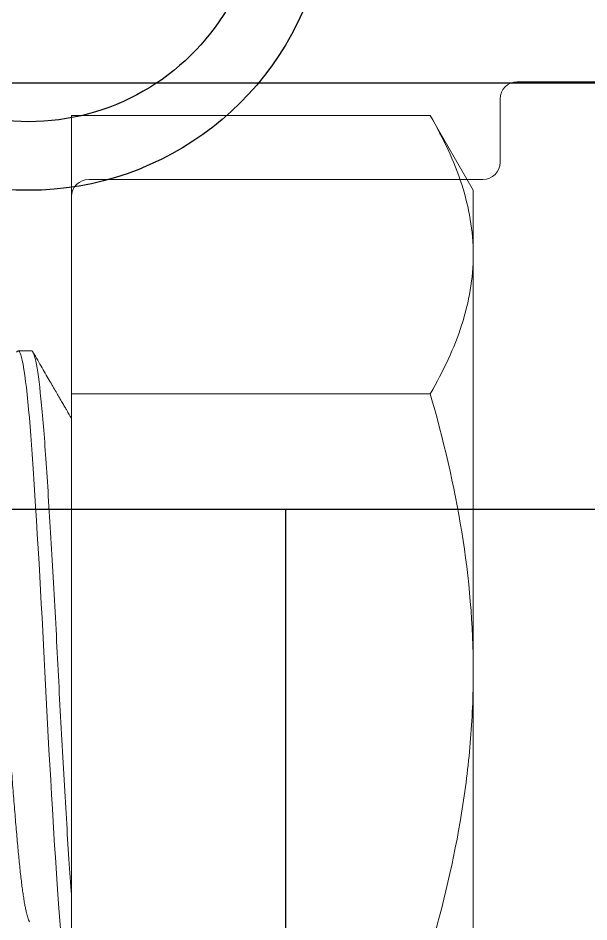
# Model space of a CAD drawing. Extents: x -82 to 113, y -82 to 93.
# Drawn here: x -0.102 to 0.231, y 70.186 to 70.714 of the extents above; entities that cross this region are included whole.
import ezdxf

# ---------------------------------------------------------------- set-up
doc = ezdxf.new("R2010")
doc.units = 0
doc.header["$MEASUREMENT"] = 0
doc.linetypes.add('SLD-Solid', pattern=[0])
doc.layers.get('0').update_dxf_attribs({"linetype": 'CONTINUOUS'})
for name, color, linetype in [('Ballons', 7, 'CONTINUOUS'), ('INERTIA', 7, 'CONTINUOUS'), ('VENT', 5, 'CONTINUOUS')]:
    doc.layers.add(name, color=color, linetype=linetype)

# ---------------------------------------------------------------- blocks, each defined once
blk = doc.blocks.new('Hex Head Cap Screw .375-16 2 in')
at = {"color": 7, "linetype": 'SLD-Solid', "lineweight": 15}
for p, q in [((-0.234375, 0), (-0.234375, 0.2435696448143716)), ((0, -0.1623797632095858), (0, 0.1623797632095858)), ((-0.234375, -0.2435696448143716), (-0.234375, 0)), ((-0.2092547632096284, -0.1623797632095929), (0, -0.1623797632095858)), ((0, -0.3247595264191645), (0, -0.1623797632095858)), ((0.0234375, -0.1875), (0.03125, -0.1875)), ((-0.234375, -0.28125), (-0.234375, -0.2435696448143716)), ((-0.234375, -0.28125), (-0.2092547632096284, -0.3247595264191645)), ((-0.2092547632096284, -0.3247595264191645), (0, -0.3247595264191645))]:
    blk.add_line(p, q, dxfattribs=at)
at = {"color": 7, "linetype": 'SLD-Solid', "lineweight": 15, "flags": 128}
blk.add_lwpolyline([(0.03211138898427635, -0.1867277085905314), (0.03206327611860615, -0.1868254446758471), (0.03165195901749485, -0.1873325496392013), (0.03125, -0.1875), (0.03086824571266789, -0.1873488362267324), (0.03047799851390209, -0.1868912293551119), (0.03008007775304122, -0.1861220498344167), (0.02967536322341857, -0.1850376307713049), (0.02926478945448707, -0.1836358436405732), (0.02884933910115706, -0.1819161567168024), (0.02835483467686117, -0.1794828656538812), (0.02785671150979852, -0.1766143712546153), (0.02735674457130699, -0.1733186165012413), (0.02685673085682083, -0.1696066608172799), (0.02641171559810118, -0.1659521029267808), (0.02596936246879977, -0.161988825755202), (0.02553091237348326, -0.1577304026774868), (0.02509756955930698, -0.1531919231864123), (0.02467049090432738, -0.1483898253225107), (0.02425077611860615, -0.143341713036591), (0.02383945901749485, -0.138066162494944), (0.0234375, -0.1325825214724716), (0.02305574571266789, -0.1271528717705479), (0.02266549851390209, -0.1214768884063631), (0.02226757775304122, -0.115563965776488), (0.02186286322341857, -0.1094249539137309), (0.02145228945448707, -0.1030721095795855), (0.02103683910115706, -0.09651902755354058), (0.02054233467686117, -0.08855894975276613), (0.02004421150979852, -0.08036772937519743), (0.01954424457130699, -0.07197361061450636), (0.01904423085682083, -0.06340643816553637), (0.01859921559810118, -0.05563625704868969), (0.01815686246879977, -0.04777562676017766), (0.01771841237348326, -0.03984761530244896), (0.01728506955930698, -0.03187540330213778), (0.01685799090432738, -0.02388206402653736), (0.01643827611860615, -0.01589034995429017), (0.01602695901749485, -0.00792248986596178), (0.015625, 0), (0.01524324571266789, 0.007527520474134519), (0.01485299851390209, 0.01509696625595325), (0.01445507775304122, 0.02268992211169518), (0.01405036322341857, 0.03028737688445915), (0.01363978945448707, 0.03786986837071993), (0.01322433910115706, 0.04541763892352435), (0.01272983467686117, 0.05424159784399762), (0.01223171150979852, 0.06295723839508582), (0.01173174457130699, 0.07153256023724452), (0.01123173085682083, 0.07993641602180901), (0.01078671559810118, 0.08727055364886382), (0.01034436246879977, 0.09442388644008304), (0.009905912373483261, 0.1013773646885596), (0.009472569559306976, 0.1081132955304298), (0.00904549090432738, 0.1146154864787263), (0.008625776118606154, 0.1208693646203898), (0.008214459017494846, 0.1268620698787402), (0.0078125, 0.1325825214724787), (0.007430745712667886, 0.1377983933161104), (0.007040498513902094, 0.1428272228362175), (0.006642577753041223, 0.1476523613560232), (0.006237863223418572, 0.152257773072435), (0.005827289454487072, 0.1566281910347413), (0.005411839101157057, 0.1607492684901501), (0.004917334676861174, 0.1652681530685385), (0.004419211509798515, 0.1694027097630766), (0.00391924457130699, 0.1731359274532878), (0.003419230856820832, 0.1764536018310778), (0.002974215598101182, 0.1790554576147088), (0.002531862468799773, 0.1813111675757284), (0.002093412373483261, 0.1832168593626378), (0.001660069559306976, 0.1847706921141068), (0.00123299090432738, 0.1859728394627354), (0.0008132761186061543, 0.1868254446758542), (0.0004019590174948462, 0.1873325496392013), (0, 0.1875), (0, 0.1875)], dxfattribs=at)
at = {"color": 7, "linetype": 'SLD-Solid', "lineweight": 15}
for points, knots in [([(-0.234375, 0), (-0.234375, 0.0137529660489335), (-0.233785735574088, 0.02760114570382655), (-0.2314627975478061, 0.05522149106836594), (-0.2297435534484293, 0.06888815902132706), (-0.2231459517594203, 0.1095177123664897), (-0.2168374275072438, 0.1361126435691133), (-0.2092547632096284, 0.1623797632095858)], [0, 0, 0, 0, 0.25, 0.25, 0.5, 0.5, 1, 1, 1, 1]), ([(0.05468856836898794, -0.1469046609316251), (0.05468821224405929, -0.1469047939672095), (0.05453480235723873, -0.1469621024566479), (0.05422905390730648, -0.1467640667780969), (0.05375703045331193, -0.1462800877716148), (0.05327555792803196, -0.1453998247334454), (0.05278481037100846, -0.1441739523505063), (0.05228981733955607, -0.1425958136002663), (0.0517923293758713, -0.1406780315728327), (0.05129420908212978, -0.1384305425065619), (0.05079424432608448, -0.1358483635126078), (0.05029083921715483, -0.1329203429579877), (0.04978583507090661, -0.129649990620706), (0.04928114206552436, -0.1260436516973442), (0.04878201084886769, -0.1221395590332577), (0.04829015311122475, -0.1179559341519152), (0.04780748109749311, -0.1135126824799784), (0.04733473345174843, -0.1088311690172219), (0.04687533310186609, -0.1039215925100621), (0.04641628321576263, -0.09877287868322071), (0.04594460382622856, -0.0933685801877644), (0.04546303807410368, -0.08770173619598154), (0.04497231573657245, -0.08178803207377427), (0.04447731592165383, -0.0756820662708293), (0.04397982975444847, -0.0694078222947212), (0.04348170898049375, -0.06299007383307043), (0.04298174435325564, -0.05641336679133246), (0.04247833920965149, -0.04965551673202384), (0.04197333507295298, -0.0427382437899837), (0.04146864206506962, -0.0356852669345713), (0.04096951084909506, -0.02857007519742183), (0.04047765311122475, -0.02141975056073875), (0.03999498109749311, -0.0142610856066625), (0.03952223345174843, -0.007120358623538436), (0.03906283310186609, -5.184935389479506e-06), (0.03860378321576263, 0.007104716032714009), (0.03813210382622856, 0.01422976691073075), (0.03765053807410368, 0.02137279049831875), (0.03715981573657245, 0.0285076810127407), (0.03666481592165383, 0.03556534834164182), (0.03616732975444847, 0.04252051075279439), (0.03566920898049375, 0.04934913578726707), (0.03516924435325564, 0.05606781242045145), (0.03466583920965149, 0.06269683848154983), (0.03416083507295298, 0.0692089864235399), (0.03365614206506962, 0.07557706327419567), (0.03315701084909506, 0.08173537119703411), (0.03266515311122475, 0.08766383241001563), (0.03218248109749311, 0.09334446179980205), (0.03170973345174843, 0.09876146128344487), (0.03125033310186609, 0.1039142599028366), (0.03079128321576263, 0.1088204644580486), (0.03031960382656962, 0.1134925095251731), (0.02983803807285312, 0.1179274264491923), (0.02934731574111993, 0.1221039809501292), (0.02885231590528292, 0.1259790651548158), (0.0283548298147025, 0.1295409019397908), (0.02785670875493906, 0.1327803034684365), (0.02735674519635722, 0.1357051807644822), (0.02685333603778872, 0.1383224119709325), (0.02634834715126999, 0.1406138610745273), (0.02584359721015517, 0.1425698628115697), (0.02534467721932288, 0.1441521175245839), (0.02491215394661594, 0.1452734436591214), (0.0246491123193664, 0.1457193346142986), (0.02454765222967126, 0.1458913231195496)], [0, 0, 0, 0, 3.706764265393643e-05, 0.01596783749375967, 0.03203451986708844, 0.04821949423873583, 0.06450430135938803, 0.08086975919511871, 0.09700240573625149, 0.1131746107916593, 0.1293669234411119, 0.145559745798396, 0.1620631491195294, 0.1785259992805494, 0.1949279284262856, 0.21124902543097, 0.2274699771673455, 0.2435721988119345, 0.2595379511330991, 0.2754687209842048, 0.2915354033575335, 0.3077203777291809, 0.3240051848498331, 0.3403706426855638, 0.3565032892266965, 0.3726754942821043, 0.3888678069315569, 0.4050606292888333, 0.4215640326099668, 0.4380268827709868, 0.4544288119167232, 0.4707499089214076, 0.4869708606577832, 0.5030730823023722, 0.5190388346235443, 0.53496960447465, 0.5510362868479788, 0.5672212612196262, 0.5835060683402784, 0.599871526176009, 0.6160041727171418, 0.6321763777725496, 0.6483686904220024, 0.6645615127792863, 0.6810649161004197, 0.6975277662614398, 0.7139296954071759, 0.7302507924118603, 0.7464717441482359, 0.7625739657928249, 0.7785397181139895, 0.7944704879650952, 0.8105371703384239, 0.8267221447100711, 0.8430069518307234, 0.859372409666454, 0.8755050562075867, 0.8916772612629946, 0.9078695739124472, 0.9240623962697234, 0.940565799590857, 0.957028649751877, 0.9734305788976133, 0.9897516759022977, 1, 1, 1, 1]), ([(0.0234375, -0.1875), (0.02253527389405008, -0.1875), (0.02155164782709562, -0.1848700017925182), (0.01953624620762184, -0.1741129453960752), (0.01850629994839892, -0.1659893530814855), (0.0170279517489007, -0.1505571481763184), (0.0165462219215442, -0.1448826898239801), (0.01561881265354259, -0.1327138049101535), (0.01517297513191807, -0.1262301836668485), (0.01374819019872575, -0.1051070938949579), (0.0127339512986282, -0.08898168091083392), (0.01070354870125811, -0.05452460622606736), (0.009689309801274248, -0.03622560942339703), (0.008264524867968248, -0.008989894968365775), (0.00781868734645741, -3.26077472294628e-05), (0.006891278078342111, 0.01804623993533028), (0.006409548251099295, 0.02716925673084347), (0.004931200051601081, 0.05434539710935127), (0.003901253792378157, 0.07219018442454228), (0.001885852172904379, 0.1049801815152449), (0.0009022261059499215, 0.1198982378753044), (0, 0.1325825214724787)], [0, 0, 0, 0, 0.1249999999999999, 0.1249999999999999, 0.2499999999999997, 0.2499999999999997, 0.3124999999999997, 0.3124999999999997, 0.3749999999999997, 0.3749999999999997, 0.4999999999999998, 0.4999999999999998, 0.6249999999999999, 0.6249999999999999, 0.6874999999999999, 0.6874999999999999, 0.7499999999999999, 0.7499999999999999, 0.8749999999999999, 0.8749999999999999, 1, 1, 1, 1]), ([(-0.2092547632096284, -0.1623797632095858), (-0.2168904327116934, -0.1359290281546635), (-0.2232746170117252, -0.1089062559361906), (-0.2320096448147524, -0.05474807131070492), (-0.234375, -0.02748356181260192), (-0.234375, 0)], [0, 0, 0, 0, 0.5, 0.5, 1, 1, 1, 1]), ([(-1.181045809062198e-05, -0.1478208269118113), (5.068918687811674e-05, -0.1479283771881796), (0.0002565909002214539, -0.1482826957791161), (0.0005792870978211795, -0.148838053778519), (0.000991853944583454, -0.1495481050832623), (0.001507376388076409, -0.1504354058518587), (0.00221454191353132, -0.1516526592688905), (0.003139889778708493, -0.1532456589284408), (0.004251543195209706, -0.1551596505911093), (0.005549499376797939, -0.1573947633893766), (0.007033755315887902, -0.1599511394705786), (0.008704307357561447, -0.1628289303686685), (0.01056115161543403, -0.166028293106848), (0.01260428286718707, -0.1695493853501944), (0.01483369907509768, -0.1733923616248418), (0.01724938220274908, -0.1775573625612452), (0.01985137874828524, -0.1820445310114565), (0.02164779195425126, -0.1851433021399984), (0.02257713860524291, -0.1867464035650244)], [0, 0, 0, 0, 0.008291494901368811, 0.02731588322731242, 0.04281369873162672, 0.06303020505754833, 0.09571973344306098, 0.1366539525832169, 0.1858346000471814, 0.2432636800159665, 0.3089435133837115, 0.3828767727153299, 0.4650665128275565, 0.5555162008563282, 0.6542297473802619, 0.7612115392867779, 0.876466474686627, 0.9999999999999999, 0.9999999999999999, 0.9999999999999999, 0.9999999999999999]), ([(-0.234375, -0.2435696448143716), (-0.234375, -0.2366793198303512), (-0.2337812508293382, -0.2297580945662077), (-0.231483510643443, -0.2160664666223369), (-0.2297817283865697, -0.2092664456360325), (-0.223218133861451, -0.1889871568665882), (-0.2169037479105782, -0.1756281933380848), (-0.2092547632096284, -0.1623797632095858)], [0, 0, 0, 0, 0.2500000000000001, 0.2500000000000001, 0.5000000000000001, 0.5000000000000001, 1, 1, 1, 1]), ([(-0.2092547632096284, -0.3247595264191645), (-0.216922892614889, -0.3114779366901104), (-0.2232402948615118, -0.298099329439296), (-0.2319809033525644, -0.2710624098597023), (-0.234375, -0.2574020067008362), (-0.234375, -0.2435696448143716)], [0, 0, 0, 0, 0.5, 0.5, 1, 1, 1, 1])]:
    blk.add_open_spline(points, degree=3, knots=knots, dxfattribs=at)
blk = doc.blocks.new('CORNER BLOCK')
at = {"layer": 'INERTIA', "color": 4, "lineweight": 13}
blk.add_lwpolyline([(1.571221493131815, 15.78754113683155), (1.298597536202123, 15.78754113683155, -0.414213562373095), (1.288597536202132, 15.79754113683155), (1.288597536202132, 15.83454113683152, 0.4142135623731026), (1.278597536202141, 15.84454113683152), (1.048597536202123, 15.84454113683151, -0.4142135623727828), (1.038597536202132, 15.85454113683151), (1.038597536202132, 16.41954113683151, -0.414213562372991), (1.048597536202123, 16.4295411368315), (1.571221493131815, 16.4295411368315, 0.2679491924310786)], format="xyb", dxfattribs=at)
blk = doc.blocks.new('25031')
for p, q in [((-0.03500000000000014, 0.1120000000000014), (-0.03500000000000014, 0.04200000000000004)), ((0.03500000000000014, 0.04200000000000015), (0.03500000000000014, 0.1120019937846624)), ((-0.03500000000000014, 0.04200000000000004), (-0.08999999999999986, 0.04200000000000004)), ((-0.08999999999999986, 0.04200000000000004), (-0.08999999999999986, 0)), ((0.0900000000000003, 0.04200000000000015), (0.03500000000000014, 0.04200000000000015)), ((0.0900000000000003, 0), (0.0900000000000003, 0.04200000000000015)), ((-0.08999999999999986, 0), (0.0900000000000003, 0))]:
    blk.add_line(p, q)
for centre, radius, start, end in [((1.02327621700482e-05, 0.08562074890662641), 0.1747552130218844, 14.16222109156357, 165.868542241919), ((1.02327621700482e-05, 0.08562074890662641), 0.1347552130218844, 30.48079381761842, 149.5258897716087), ((0.0002025229066227041, 3.290426118784306), 3.13862105482696, 267.8758597295164, 269.9963029280663), ((0.005043431027723866, 3.056221215997347), 2.904371617929921, 269.9005060318052, 272.1922271950774), ((-0.1597591768461282, 0.1258453181560575), 0.01, 165.8685422419183, 267.1063034859214), ((0.1597580219075971, 0.1259310959782497), 0.01, 273.022318398865, 14.16222109156318), ((0.0002025229066227041, 3.290426118784306), 3.17862105482696, 267.1063034859253, 269.3654489829306), ((0.005043431027723866, 3.056221215997347), 2.944371617929921, 270.5829476732364, 273.0223183988729)]:
    blk.add_arc(centre, radius, start, end)
blk = doc.blocks.new('3907_1in._Glass_Stop')
at = {"layer": 'VENT', "rotation": 270}
blk.add_blockref('25031', (0.7800000000000296, -0.5370000000000059), dxfattribs=at)

msp = doc.modelspace()

# ---------------------------------------------------------------- linework, layer by layer
at = {"layer": 'Ballons', "color": 7}
for p, q in [((-0.4455122693373668, 70.6759875836565), (1.367749923746489, 70.67598548943388)), ((1.367749644210569, 70.42698548943406), (-0.4455125569192905, 70.42698758365667)), ((0.05448686214147171, 69.92398700618324), (0.05448744308005671, 70.42698700618293))]:
    msp.add_line(p, q, dxfattribs=at)

# ---------------------------------------------------------------- block references
at = {"rotation": 179.9999338263835}
msp.add_blockref('Hex Head Cap Screw .375-16 2 in', (-0.07051266641834597, 70.33217859408481), dxfattribs=at)
at = {"layer": 'Ballons', "xscale": -1, "rotation": 179.9999338263836}
msp.add_blockref('CORNER BLOCK', (-1.109091570959445, 86.4642209304312), dxfattribs=at)
at = {"layer": 'VENT', "xscale": -1, "rotation": 90}
msp.add_blockref('3907_1in._Glass_Stop', (-0.6325945177920893, 71.65371925648586), dxfattribs=at)

doc.saveas('drawing.dxf')
